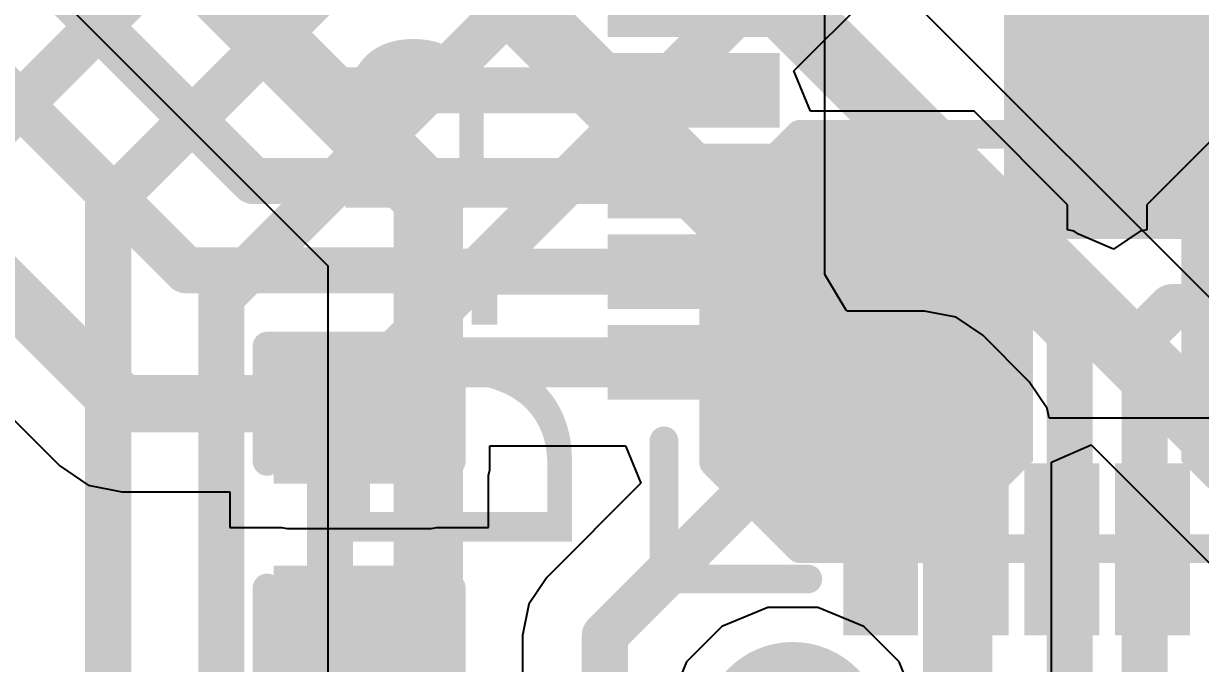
# Model space of a CAD drawing. Header units: inches. Extents: x -6 to 385, y -2 to 102.
# Drawn here: x 42.39 to 47.58, y 30.31 to 33.13 of the extents above; entities that cross this region are included whole.
import ezdxf

# ---------------------------------------------------------------- set-up
doc = ezdxf.new("R2010")
doc.units = ezdxf.units.IN
for name, color, linetype in [('Bottom Layer', 5, 'Continuous'), ('Bottom Overlay', 54, 'Continuous'), ('Bottom Paste', 16, 'Continuous'), ('Bottom Solder', 6, 'Continuous'), ('Layer 1', 16, 'Continuous'), ('Layer 2', 76, 'Continuous'), ('Top Layer', 1, 'Continuous'), ('Top Overlay', 2, 'Continuous'), ('Top Paste', 8, 'Continuous'), ('Top Solder', 216, 'Continuous')]:
    doc.layers.add(name, color=color, linetype=linetype)
doc.styles.add('Arial', font='', dxfattribs={"height": 0.2})
doc.styles.get('Arial').set_extended_font_data('Arial')

# ---------------------------------------------------------------- blocks, each defined once
blk = doc.blocks.new('56_QFN__7_7__B_10')
at = {"layer": 'Bottom Layer'}
for points in [[(1.29, 3.1), (1.29, 3.75), (1.51, 3.75), (1.51, 3.1)], [(1.69, 3.1), (1.69, 3.75), (1.91, 3.75), (1.91, 3.1)], [(2.09, 3.1), (2.09, 3.75), (2.31, 3.75), (2.31, 3.1)], [(2.49, 3.1), (2.49, 3.75), (2.71, 3.75), (2.71, 3.1)], [(3.1, 2.71), (3.75, 2.71), (3.75, 2.49), (3.1, 2.49)], [(3.1, 2.31), (3.75, 2.31), (3.75, 2.09), (3.1, 2.09)], [(2, 2), (2, -2), (-2, -2), (-2, 2)], [(3.1, 1.91), (3.75, 1.91), (3.75, 1.69), (3.1, 1.69)], [(3.1, 1.51), (3.75, 1.51), (3.75, 1.29), (3.1, 1.29)], [(3.1, 1.11), (3.75, 1.11), (3.75, 0.89), (3.1, 0.89)]]:
    blk.add_hatch(color=5, dxfattribs=at).paths.add_polyline_path(points)
at = {"layer": 'Bottom Paste'}
for points in [[(1.29, 3.1), (1.29, 3.75), (1.51, 3.75), (1.51, 3.1)], [(1.69, 3.1), (1.69, 3.75), (1.91, 3.75), (1.91, 3.1)], [(2.09, 3.1), (2.09, 3.75), (2.31, 3.75), (2.31, 3.1)], [(2.49, 3.1), (2.49, 3.75), (2.71, 3.75), (2.71, 3.1)], [(3.1, 2.71), (3.75, 2.71), (3.75, 2.49), (3.1, 2.49)], [(3.1, 2.31), (3.75, 2.31), (3.75, 2.09), (3.1, 2.09)], [(2, 2), (2, -2), (-2, -2), (-2, 2)], [(3.1, 1.91), (3.75, 1.91), (3.75, 1.69), (3.1, 1.69)], [(3.1, 1.51), (3.75, 1.51), (3.75, 1.29), (3.1, 1.29)], [(3.1, 1.11), (3.75, 1.11), (3.75, 0.89), (3.1, 0.89)]]:
    blk.add_hatch(color=16, dxfattribs=at).paths.add_polyline_path(points)
at = {"layer": 'Bottom Solder'}
for points in [[(1.235, 3.045), (1.235, 3.805), (1.565, 3.805), (1.565, 3.045)], [(1.635, 3.045), (1.635, 3.805), (1.965, 3.805), (1.965, 3.045)], [(2.035, 3.045), (2.035, 3.805), (2.365, 3.805), (2.365, 3.045)], [(2.435, 3.045), (2.435, 3.805), (2.765, 3.805), (2.765, 3.045)], [(3.045, 2.765), (3.805, 2.765), (3.805, 2.435), (3.045, 2.435)], [(3.045, 2.365), (3.805, 2.365), (3.805, 2.035), (3.045, 2.035)], [(2.055, 2.055), (2.055, -2.055), (-2.055, -2.055), (-2.055, 2.055)], [(3.045, 1.965), (3.805, 1.965), (3.805, 1.635), (3.045, 1.635)], [(3.045, 1.565), (3.805, 1.565), (3.805, 1.235), (3.045, 1.235)], [(3.045, 1.165), (3.805, 1.165), (3.805, 0.835), (3.045, 0.835)]]:
    blk.add_hatch(color=6, dxfattribs=at).paths.add_polyline_path(points)
at = {"layer": 'Bottom Overlay'}
for points in [[(3.556, 3.556, 0.127, 0.127, 0), (2.921, 3.556, 0.127, 0.127, 0)], [(3.556, 3.556, 0.127, 0.127, 0), (3.556, 2.9464, 0.127, 0.127, 0)]]:
    blk.add_lwpolyline(points, format="xyseb", dxfattribs=at)
for points in [[(2.8893, 3.556, 0.0635, 0.0635, 1), (2.9527, 3.556, 0.0635, 0.0635, 1)], [(3.5242, 3.556, 0.0635, 0.0635, 1), (3.5877, 3.556, 0.0635, 0.0635, 1)], [(3.5242, 3.556, 0.0635, 0.0635, 1), (3.5877, 3.556, 0.0635, 0.0635, 1)], [(3.5242, 2.9464, 0.0635, 0.0635, 1), (3.5877, 2.9464, 0.0635, 0.0635, 1)]]:
    blk.add_lwpolyline(points, format="xyseb", close=True, dxfattribs=at)
blk = doc.blocks.new('2_T____P___12')
at = {"layer": 'Top Layer'}
for points in [[(0.2857, 0.762), (-0.2857, 0.762), (-0.5715, 0.4763), (-0.5715, -0.4763), (-0.2857, -0.762), (0.2857, -0.762), (0.5715, -0.4763), (0.5715, 0.4763)], [(2.2858, 0.762), (1.7143, 0.762), (1.4285, 0.4763), (1.4285, -0.4763), (1.7143, -0.762), (2.2858, -0.762), (2.5715, -0.4763), (2.5715, 0.4763)]]:
    blk.add_hatch(color=1, dxfattribs=at).paths.add_polyline_path(points)
at = {"layer": 'Top Paste'}
for points in [[(0.2857, 0.762), (-0.2857, 0.762), (-0.5715, 0.4763), (-0.5715, -0.4763), (-0.2857, -0.762), (0.2857, -0.762), (0.5715, -0.4763), (0.5715, 0.4763)], [(2.2858, 0.762), (1.7143, 0.762), (1.4285, 0.4763), (1.4285, -0.4763), (1.7143, -0.762), (2.2858, -0.762), (2.5715, -0.4763), (2.5715, 0.4763)]]:
    blk.add_hatch(color=8, dxfattribs=at).paths.add_polyline_path(points)
at = {"layer": 'Top Solder'}
for points in [[(0.3366, 0.8636), (-0.3366, 0.8636), (-0.6731, 0.5271), (-0.6731, -0.5271), (-0.3366, -0.8636), (0.3366, -0.8636), (0.6731, -0.5271), (0.6731, 0.5271)], [(2.3366, 0.8636), (1.6635, 0.8636), (1.3269, 0.5271), (1.3269, -0.5271), (1.6635, -0.8636), (2.3366, -0.8636), (2.6731, -0.5271), (2.6731, 0.5271)]]:
    blk.add_hatch(color=216, dxfattribs=at).paths.add_polyline_path(points)
at = {"layer": 'Top Overlay'}
for points in [[(-0.7366, 0.5334, 0.127, 0.127, 0), (-0.3556, 0.9144, 0.127, 0.127, 0)], [(-0.3556, 0.9144, 0.127, 0.127, 0), (2.3556, 0.9144, 0.127, 0.127, 0)], [(2.3556, 0.9144, 0.127, 0.127, 0), (2.7366, 0.5334, 0.127, 0.127, 0)], [(-0.7366, -0.5334, 0.127, 0.127, 0), (-0.7366, 0.5334, 0.127, 0.127, 0)], [(2.7366, -0.5334, 0.127, 0.127, 0), (2.7366, 0.5334, 0.127, 0.127, 0)], [(-0.7366, -0.5334, 0.127, 0.127, 0), (-0.3556, -0.9144, 0.127, 0.127, 0)], [(2.3556, -0.9144, 0.127, 0.127, 0), (2.7366, -0.5334, 0.127, 0.127, 0)], [(-0.3556, -0.9144, 0.127, 0.127, 0), (2.3556, -0.9144, 0.127, 0.127, 0)]]:
    blk.add_lwpolyline(points, format="xyseb", dxfattribs=at)
for points in [[(-0.3874, 0.9144, 0.0635, 0.0635, 1), (-0.3239, 0.9144, 0.0635, 0.0635, 1)], [(-0.3874, 0.9144, 0.0635, 0.0635, 1), (-0.3239, 0.9144, 0.0635, 0.0635, 1)], [(2.3239, 0.9144, 0.0635, 0.0635, 1), (2.3874, 0.9144, 0.0635, 0.0635, 1)], [(2.3239, 0.9144, 0.0635, 0.0635, 1), (2.3874, 0.9144, 0.0635, 0.0635, 1)], [(-0.7683, 0.5334, 0.0635, 0.0635, 1), (-0.7048, 0.5334, 0.0635, 0.0635, 1)], [(-0.7683, 0.5334, 0.0635, 0.0635, 1), (-0.7048, 0.5334, 0.0635, 0.0635, 1)], [(2.7049, 0.5334, 0.0635, 0.0635, 1), (2.7684, 0.5334, 0.0635, 0.0635, 1)], [(2.7049, 0.5334, 0.0635, 0.0635, 1), (2.7684, 0.5334, 0.0635, 0.0635, 1)], [(-0.7683, -0.5334, 0.0635, 0.0635, 1), (-0.7048, -0.5334, 0.0635, 0.0635, 1)], [(-0.7683, -0.5334, 0.0635, 0.0635, 1), (-0.7048, -0.5334, 0.0635, 0.0635, 1)], [(2.7049, -0.5334, 0.0635, 0.0635, 1), (2.7684, -0.5334, 0.0635, 0.0635, 1)], [(2.7049, -0.5334, 0.0635, 0.0635, 1), (2.7684, -0.5334, 0.0635, 0.0635, 1)], [(-0.3874, -0.9144, 0.0635, 0.0635, 1), (-0.3239, -0.9144, 0.0635, 0.0635, 1)], [(-0.3874, -0.9144, 0.0635, 0.0635, 1), (-0.3239, -0.9144, 0.0635, 0.0635, 1)], [(2.3239, -0.9144, 0.0635, 0.0635, 1), (2.3874, -0.9144, 0.0635, 0.0635, 1)], [(2.3239, -0.9144, 0.0635, 0.0635, 1), (2.3874, -0.9144, 0.0635, 0.0635, 1)]]:
    blk.add_lwpolyline(points, format="xyseb", close=True, dxfattribs=at)
blk = doc.blocks.new('C___0402_B_59')
at = {"layer": 'Bottom Layer'}
for points in [[(-0.2413, 0.3175), (-0.2413, -0.3175), (-0.6985, -0.3175), (-0.6985, 0.3175)], [(0.6985, 0.3175), (0.6985, -0.3175), (0.2413, -0.3175), (0.2413, 0.3175)]]:
    blk.add_hatch(color=5, dxfattribs=at).paths.add_polyline_path(points)
at = {"layer": 'Bottom Paste'}
for points in [[(-0.2413, 0.3175), (-0.2413, -0.3175), (-0.6985, -0.3175), (-0.6985, 0.3175)], [(0.6985, 0.3175), (0.6985, -0.3175), (0.2413, -0.3175), (0.2413, 0.3175)]]:
    blk.add_hatch(color=16, dxfattribs=at).paths.add_polyline_path(points)
at = {"layer": 'Bottom Solder'}
for points in [[(-0.1813, 0.3775), (-0.1813, -0.3775), (-0.7585, -0.3775), (-0.7585, 0.3775)], [(0.7585, 0.3775), (0.7585, -0.3775), (0.1813, -0.3775), (0.1813, 0.3775)]]:
    blk.add_hatch(color=6, dxfattribs=at).paths.add_polyline_path(points)
at = {"layer": 'Bottom Overlay'}
for points in [[(-0.7874, 0.4064, 0.127, 0.127, 0), (-0.7874, -0.4064, 0.127, 0.127, 0)], [(-0.7874, 0.4064, 0.127, 0.127, 0), (-0.2794, 0.4064, 0.127, 0.127, 0)], [(0.2794, 0.4064, 0.127, 0.127, 0), (0.7874, 0.4064, 0.127, 0.127, 0)], [(0.7874, 0.4064, 0.127, 0.127, 0), (0.7874, -0.4064, 0.127, 0.127, 0)], [(-0.7874, -0.4064, 0.127, 0.127, 0), (-0.2794, -0.4064, 0.127, 0.127, 0)], [(0.2794, -0.4064, 0.127, 0.127, 0), (0.7874, -0.4064, 0.127, 0.127, 0)]]:
    blk.add_lwpolyline(points, format="xyseb", dxfattribs=at)
for points in [[(-0.8191, 0.4064, 0.0635, 0.0635, 1), (-0.7556, 0.4064, 0.0635, 0.0635, 1)], [(-0.8191, 0.4064, 0.0635, 0.0635, 1), (-0.7556, 0.4064, 0.0635, 0.0635, 1)], [(-0.3111, 0.4064, 0.0635, 0.0635, 1), (-0.2477, 0.4064, 0.0635, 0.0635, 1)], [(0.2477, 0.4064, 0.0635, 0.0635, 1), (0.3111, 0.4064, 0.0635, 0.0635, 1)], [(0.7556, 0.4064, 0.0635, 0.0635, 1), (0.8191, 0.4064, 0.0635, 0.0635, 1)], [(0.7556, 0.4064, 0.0635, 0.0635, 1), (0.8191, 0.4064, 0.0635, 0.0635, 1)], [(-0.8191, -0.4064, 0.0635, 0.0635, 1), (-0.7556, -0.4064, 0.0635, 0.0635, 1)], [(-0.8191, -0.4064, 0.0635, 0.0635, 1), (-0.7556, -0.4064, 0.0635, 0.0635, 1)], [(-0.3111, -0.4064, 0.0635, 0.0635, 1), (-0.2477, -0.4064, 0.0635, 0.0635, 1)], [(0.2477, -0.4064, 0.0635, 0.0635, 1), (0.3111, -0.4064, 0.0635, 0.0635, 1)], [(0.7556, -0.4064, 0.0635, 0.0635, 1), (0.8191, -0.4064, 0.0635, 0.0635, 1)], [(0.7556, -0.4064, 0.0635, 0.0635, 1), (0.8191, -0.4064, 0.0635, 0.0635, 1)]]:
    blk.add_lwpolyline(points, format="xyseb", close=True, dxfattribs=at)

msp = doc.modelspace()

# ---------------------------------------------------------------- hatches: boundary and pattern name
at = {"layer": 'Bottom Layer'}
for points in [[(43.5493, 31.1645), (44.1843, 31.1645), (44.1843, 31.7492), (43.5493, 31.7492)], [(43.5493, 31.5292), (45.5954, 31.5292), (45.5954, 31.7492), (43.5493, 31.7492)]]:
    msp.add_hatch(color=5, dxfattribs=at).paths.add_polyline_path(points)
at = {"layer": 'Bottom Solder'}
h = msp.add_hatch(color=6, dxfattribs=at)
edge = h.paths.add_edge_path()
edge.add_arc((45.7807, 30.0037), 0.4016, 0, 360)
at = {"layer": 'Top Solder'}
h = msp.add_hatch(color=216, dxfattribs=at)
edge = h.paths.add_edge_path()
edge.add_arc((45.7807, 30.0037), 0.4016, 0, 360)

# ---------------------------------------------------------------- linework, layer by layer
at = {"layer": 'Bottom Layer'}
for p, q in [((45.922, 32.0274), (45.922, 33.2752)), ((40.8502, 32.8773), (42.5453, 31.1821)), ((46.0157, 31.8696), (45.922, 32.0274)), ((46.0205, 31.8657), (46.0157, 31.8696)), ((46.3624, 31.8657), (46.0205, 31.8657)), ((46.0205, 31.8657), (46.0205, 31.8657)), ((46.5012, 31.8381), (46.3624, 31.8657)), ((46.3624, 31.8657), (46.3624, 31.8657)), ((46.6188, 31.7595), (46.5012, 31.8381)), ((46.8244, 31.554), (46.6188, 31.7595)), ((46.903, 31.4363), (46.8244, 31.554)), ((46.8244, 31.554), (46.8244, 31.554)), ((46.9115, 31.3932), (46.903, 31.4363)), ((48.7293, 31.3932), (46.9115, 31.3932)), ((44.4433, 31.1645), (44.4433, 31.2702)), ((44.4433, 31.2702), (45.0425, 31.2702)), ((45.0425, 31.2702), (45.1105, 31.106)), ((42.5453, 31.1821), (42.6714, 31.0979)), ((44.4383, 31.1395), (44.4433, 31.1645)), ((44.4383, 30.9105), (44.4383, 31.1395)), ((42.6714, 31.0979), (42.82, 31.0684)), ((42.82, 31.0684), (43.2953, 31.0684)), ((43.2953, 31.0684), (43.2953, 30.9105)), ((45.1105, 31.106), (44.6946, 30.69)), ((43.2953, 30.9105), (43.5243, 30.9105)), ((43.5243, 30.9105), (43.5493, 30.9055)), ((44.1843, 30.9055), (44.2093, 30.9105)), ((44.2093, 30.9105), (44.4383, 30.9105)), ((43.5493, 30.9055), (44.1843, 30.9055)), ((44.6946, 30.69), (44.616, 30.5724)), ((44.616, 30.5724), (44.5884, 30.4337)), ((44.5884, 30.4337), (44.5884, 30.4336)), ((44.5884, 30.4336), (44.5884, 29.9762))]:
    msp.add_line(p, q, dxfattribs=at)
for points in [[(42.1331, 34.3597, 0.2032, 0.2032, 0), (43.6536, 32.8392, 0.2032, 0.2032, 0)], [(41.6134, 34.2264, 0.2032, 0.2032, 0), (43.4006, 32.4392, 0.2032, 0.2032, 0)], [(41.0851, 34.0639, 0.2032, 0.2032, 0), (43.1033, 32.0456, 0.2032, 0.2032, 0)], [(40.5169, 33.7599, 0.254, 0.254, 0), (42.82, 31.4568, 0.254, 0.254, 0)], [(43.6536, 32.8392, 0.2032, 0.2032, 0), (45.343, 32.8392, 0.2032, 0.2032, 0)], [(43.4006, 32.4392, 0.2032, 0.2032, 0), (45.343, 32.4392, 0.2032, 0.2032, 0)], [(43.1033, 32.0456, 0.2032, 0.2032, 0), (44.043, 32.0456, 0.2032, 0.2032, 0)], [(44.043, 32.0456, 0.2032, 0.2032, 0), (44.0494, 32.0392, 0.2032, 0.2032, 0)], [(44.0494, 32.0392, 0.2032, 0.2032, 0), (45.343, 32.0392, 0.2032, 0.2032, 0)], [(42.82, 31.4568, 0.254, 0.254, 0), (43.8668, 31.4568, 0.254, 0.254, 0)], [(44.951, 30.4337, 0.2032, 0.2032, 0), (46.0205, 31.5031, 0.2032, 0.2032, 0)], [(46.0205, 31.5031, 0.2032, 0.2032, 0), (46.3624, 31.5031, 0.2032, 0.2032, 0)], [(46.3624, 31.5031, 0.2032, 0.2032, 0), (46.568, 31.2976, 0.2032, 0.2032, 0)], [(46.568, 30.8142, 0.2032, 0.2032, 0), (46.568, 31.2976, 0.2032, 0.2032, 0)], [(46.968, 30.5992, 0.2032, 0.2032, 0), (46.968, 30.8142, 0.2032, 0.2032, 0)], [(47.368, 30.5992, 0.2032, 0.2032, 0), (47.368, 30.8142, 0.2032, 0.2032, 0)], [(46.968, 30.5992, 0.2032, 0.2032, 0), (47.0029, 30.5643, 0.2032, 0.2032, 0)], [(47.3331, 30.5643, 0.2032, 0.2032, 0), (47.368, 30.5992, 0.2032, 0.2032, 0)], [(47.0029, 30.1844, 0.2032, 0.2032, 0), (47.0029, 30.5643, 0.2032, 0.2032, 0)], [(47.3331, 30.0476, 0.2032, 0.2032, 0), (47.3331, 30.5643, 0.2032, 0.2032, 0)], [(44.951, 29.5553, 0.2032, 0.2032, 0), (44.951, 30.4337, 0.2032, 0.2032, 0)]]:
    msp.add_lwpolyline(points, format="xyseb", dxfattribs=at)
for points in [[(43.6028, 32.8392, 0.1016, 0.1016, 1), (43.7044, 32.8392, 0.1016, 0.1016, 1)], [(43.6028, 32.8392, 0.1016, 0.1016, 1), (43.7044, 32.8392, 0.1016, 0.1016, 1)], [(45.2922, 32.8392, 0.1016, 0.1016, 1), (45.3938, 32.8392, 0.1016, 0.1016, 1)], [(43.3498, 32.4392, 0.1016, 0.1016, 1), (43.4514, 32.4392, 0.1016, 0.1016, 1)], [(43.3498, 32.4392, 0.1016, 0.1016, 1), (43.4514, 32.4392, 0.1016, 0.1016, 1)], [(45.2922, 32.4392, 0.1016, 0.1016, 1), (45.3938, 32.4392, 0.1016, 0.1016, 1)], [(43.0525, 32.0456, 0.1016, 0.1016, 1), (43.1541, 32.0456, 0.1016, 0.1016, 1)], [(43.0525, 32.0456, 0.1016, 0.1016, 1), (43.1541, 32.0456, 0.1016, 0.1016, 1)], [(43.9922, 32.0456, 0.1016, 0.1016, 1), (44.0938, 32.0456, 0.1016, 0.1016, 1)], [(43.9922, 32.0456, 0.1016, 0.1016, 1), (44.0938, 32.0456, 0.1016, 0.1016, 1)], [(43.9986, 32.0392, 0.1016, 0.1016, 1), (44.1002, 32.0392, 0.1016, 0.1016, 1)], [(43.9986, 32.0392, 0.1016, 0.1016, 1), (44.1002, 32.0392, 0.1016, 0.1016, 1)], [(45.2922, 32.0392, 0.1016, 0.1016, 1), (45.3938, 32.0392, 0.1016, 0.1016, 1)], [(42.7565, 31.4568, 0.127, 0.127, 1), (42.8835, 31.4568, 0.127, 0.127, 1)], [(42.7565, 31.4568, 0.127, 0.127, 1), (42.8835, 31.4568, 0.127, 0.127, 1)], [(43.8033, 31.4568, 0.127, 0.127, 1), (43.9303, 31.4568, 0.127, 0.127, 1)], [(45.9697, 31.5031, 0.1016, 0.1016, 1), (46.0713, 31.5031, 0.1016, 0.1016, 1)], [(45.9697, 31.5031, 0.1016, 0.1016, 1), (46.0713, 31.5031, 0.1016, 0.1016, 1)], [(46.3116, 31.5031, 0.1016, 0.1016, 1), (46.4132, 31.5031, 0.1016, 0.1016, 1)], [(46.3116, 31.5031, 0.1016, 0.1016, 1), (46.4132, 31.5031, 0.1016, 0.1016, 1)], [(46.5172, 31.2976, 0.1016, 0.1016, 1), (46.6188, 31.2976, 0.1016, 0.1016, 1)], [(46.5172, 31.2976, 0.1016, 0.1016, 1), (46.6188, 31.2976, 0.1016, 0.1016, 1)], [(46.5172, 30.8142, 0.1016, 0.1016, 1), (46.6188, 30.8142, 0.1016, 0.1016, 1)], [(46.9172, 30.8142, 0.1016, 0.1016, 1), (47.0188, 30.8142, 0.1016, 0.1016, 1)], [(47.3172, 30.8142, 0.1016, 0.1016, 1), (47.4188, 30.8142, 0.1016, 0.1016, 1)], [(46.9172, 30.5992, 0.1016, 0.1016, 1), (47.0188, 30.5992, 0.1016, 0.1016, 1)], [(46.9172, 30.5992, 0.1016, 0.1016, 1), (47.0188, 30.5992, 0.1016, 0.1016, 1)], [(47.3172, 30.5992, 0.1016, 0.1016, 1), (47.4188, 30.5992, 0.1016, 0.1016, 1)], [(47.3172, 30.5992, 0.1016, 0.1016, 1), (47.4188, 30.5992, 0.1016, 0.1016, 1)], [(46.9521, 30.5643, 0.1016, 0.1016, 1), (47.0537, 30.5643, 0.1016, 0.1016, 1)], [(46.9521, 30.5643, 0.1016, 0.1016, 1), (47.0537, 30.5643, 0.1016, 0.1016, 1)], [(47.2823, 30.5643, 0.1016, 0.1016, 1), (47.3839, 30.5643, 0.1016, 0.1016, 1)], [(47.2823, 30.5643, 0.1016, 0.1016, 1), (47.3839, 30.5643, 0.1016, 0.1016, 1)], [(44.9002, 30.4337, 0.1016, 0.1016, 1), (45.0018, 30.4337, 0.1016, 0.1016, 1)], [(44.9002, 30.4337, 0.1016, 0.1016, 1), (45.0018, 30.4337, 0.1016, 0.1016, 1)]]:
    msp.add_lwpolyline(points, format="xyseb", close=True, dxfattribs=at)
at = {"layer": 'Layer 1'}
for p, q in [((45.6705, 30.5577), (45.4669, 30.4733)), ((45.8909, 30.5577), (45.6705, 30.5577)), ((46.0945, 30.4733), (45.8909, 30.5577)), ((45.4669, 30.4733), (45.3111, 30.3175)), ((46.2504, 30.3175), (46.0945, 30.4733)), ((45.3111, 30.3175), (45.2267, 30.1139)), ((46.3347, 30.1139), (46.2504, 30.3175))]:
    msp.add_line(p, q, dxfattribs=at)
at = {"layer": 'Layer 2'}
for p, q in [((39.3046, 36.489), (43.729, 32.0646)), ((48.8692, 30.6751), (45.7708, 33.7735)), ((43.729, 32.0646), (43.729, 8.1622)), ((46.9225, 31.1984), (47.0976, 31.2747)), ((47.0976, 31.2747), (48.4046, 29.9677)), ((46.9225, 28.3214), (46.9225, 31.1984))]:
    msp.add_line(p, q, dxfattribs=at)
for points in [[(39.5354, 37.0028, 0.3048, 0.3048, 0), (44.1721, 32.3661, 0.3048, 0.3048, 0)], [(45.1422, 33.8161, 0.3048, 0.3048, 0), (48.6976, 30.2607, 0.3048, 0.3048, 0)], [(44.3375, 33.4388, 0.3048, 0.3048, 0), (46.5082, 31.2682, 0.3048, 0.3048, 0)], [(44.1721, 12.8366, 0.3048, 0.3048, 0), (44.1721, 32.3661, 0.3048, 0.3048, 0)], [(46.5082, 14.8691, 0.3048, 0.3048, 0), (46.5082, 31.2682, 0.3048, 0.3048, 0)]]:
    msp.add_lwpolyline(points, format="xyseb", dxfattribs=at)
for points in [[(44.0959, 32.3661, 0.1524, 0.1524, 1), (44.2483, 32.3661, 0.1524, 0.1524, 1)], [(44.0959, 32.3661, 0.1524, 0.1524, 1), (44.2483, 32.3661, 0.1524, 0.1524, 1)], [(46.432, 31.2682, 0.1524, 0.1524, 1), (46.5844, 31.2682, 0.1524, 0.1524, 1)], [(46.432, 31.2682, 0.1524, 0.1524, 1), (46.5844, 31.2682, 0.1524, 0.1524, 1)]]:
    msp.add_lwpolyline(points, format="xyseb", close=True, dxfattribs=at)
at = {"layer": 'Top Layer'}
for p, q in [((45.7857, 32.925), (47.2244, 34.3637)), ((45.8593, 32.7472), (45.7857, 32.925)), ((46.5808, 32.7472), (45.8593, 32.7472)), ((46.9935, 32.3344), (46.5808, 32.7472)), ((47.7553, 32.7472), (47.3425, 32.3344)), ((46.9935, 32.2234), (46.9935, 32.3344)), ((47.3425, 32.3344), (47.3425, 32.2234)), ((47.0226, 32.2176), (46.9935, 32.2234)), ((47.0414, 32.2051), (47.0226, 32.2176)), ((47.1958, 32.139), (47.0414, 32.2051)), ((47.3134, 32.2176), (47.1958, 32.139)), ((47.3425, 32.2234), (47.3134, 32.2176))]:
    msp.add_line(p, q, dxfattribs=at)
for points in [[(42.259, 32.6657, 0.2032, 0.2032, 0), (44.8678, 35.2745, 0.2032, 0.2032, 0)], [(42.759, 32.3392, 0.2032, 0.2032, 0), (45.41, 34.9902, 0.2032, 0.2032, 0)], [(43.259, 31.9302, 0.2032, 0.2032, 0), (46.168, 34.8392, 0.2032, 0.2032, 0)], [(43.7378, 31.3898, 0.2032, 0.2032, 0), (46.968, 34.6201, 0.2032, 0.2032, 0)], [(42.759, 26.606, 0.2032, 0.2032, 0), (42.759, 32.3392, 0.2032, 0.2032, 0)], [(46.168, 32.2392, 0.2032, 0.2032, 0), (46.5245, 31.8827, 0.2032, 0.2032, 0)], [(43.259, 26.3988, 0.2032, 0.2032, 0), (43.259, 31.9302, 0.2032, 0.2032, 0)], [(46.5245, 31.8827, 0.2032, 0.2032, 0), (46.8839, 31.8827, 0.2032, 0.2032, 0)], [(46.8839, 31.8827, 0.2032, 0.2032, 0), (47.0029, 31.7636, 0.2032, 0.2032, 0)], [(47.3331, 31.7636, 0.2032, 0.2032, 0), (47.4521, 31.8827, 0.2032, 0.2032, 0)], [(47.4521, 31.8827, 0.2032, 0.2032, 0), (47.8115, 31.8827, 0.2032, 0.2032, 0)], [(47.0029, 30.0285, 0.2032, 0.2032, 0), (47.0029, 31.7636, 0.2032, 0.2032, 0)], [(47.3331, 29.8917, 0.2032, 0.2032, 0), (47.3331, 31.7636, 0.2032, 0.2032, 0)], [(43.7378, 26.1705, 0.2032, 0.2032, 0), (43.7378, 31.3898, 0.2032, 0.2032, 0)]]:
    msp.add_lwpolyline(points, format="xyseb", dxfattribs=at)
for points in [[(42.7082, 32.3392, 0.1016, 0.1016, 1), (42.8098, 32.3392, 0.1016, 0.1016, 1)], [(42.7082, 32.3392, 0.1016, 0.1016, 1), (42.8098, 32.3392, 0.1016, 0.1016, 1)], [(46.1172, 32.2392, 0.1016, 0.1016, 1), (46.2188, 32.2392, 0.1016, 0.1016, 1)], [(43.2082, 31.9302, 0.1016, 0.1016, 1), (43.3098, 31.9302, 0.1016, 0.1016, 1)], [(43.2082, 31.9302, 0.1016, 0.1016, 1), (43.3098, 31.9302, 0.1016, 0.1016, 1)], [(46.4737, 31.8827, 0.1016, 0.1016, 1), (46.5753, 31.8827, 0.1016, 0.1016, 1)], [(46.4737, 31.8827, 0.1016, 0.1016, 1), (46.5753, 31.8827, 0.1016, 0.1016, 1)], [(46.8331, 31.8827, 0.1016, 0.1016, 1), (46.9347, 31.8827, 0.1016, 0.1016, 1)], [(46.8331, 31.8827, 0.1016, 0.1016, 1), (46.9347, 31.8827, 0.1016, 0.1016, 1)], [(47.4013, 31.8827, 0.1016, 0.1016, 1), (47.5029, 31.8827, 0.1016, 0.1016, 1)], [(47.4013, 31.8827, 0.1016, 0.1016, 1), (47.5029, 31.8827, 0.1016, 0.1016, 1)], [(46.9521, 31.7636, 0.1016, 0.1016, 1), (47.0537, 31.7636, 0.1016, 0.1016, 1)], [(46.9521, 31.7636, 0.1016, 0.1016, 1), (47.0537, 31.7636, 0.1016, 0.1016, 1)], [(47.2823, 31.7636, 0.1016, 0.1016, 1), (47.3839, 31.7636, 0.1016, 0.1016, 1)], [(47.2823, 31.7636, 0.1016, 0.1016, 1), (47.3839, 31.7636, 0.1016, 0.1016, 1)], [(43.687, 31.3898, 0.1016, 0.1016, 1), (43.7886, 31.3898, 0.1016, 0.1016, 1)], [(43.687, 31.3898, 0.1016, 0.1016, 1), (43.7886, 31.3898, 0.1016, 0.1016, 1)]]:
    msp.add_lwpolyline(points, format="xyseb", close=True, dxfattribs=at)

# ---------------------------------------------------------------- block references
for name, p, rotation in [('56_QFN__7_7__B_10', (48.768, 34.2392), 180), ('C___0402_B_59', (43.8668, 30.9232), 90)]:
    msp.add_blockref(name, p, dxfattribs=dict(rotation=rotation))
msp.add_blockref('2_T____P___12', (46.168, 31.7312))

# ---------------------------------------------------------------- texts
at = {"layer": 'Top Overlay', "style": 'Arial'}
msp.add_text('D-P', height=1, rotation=90, dxfattribs=at).set_placement((44.8056, 30.734))

doc.saveas('drawing.dxf')
